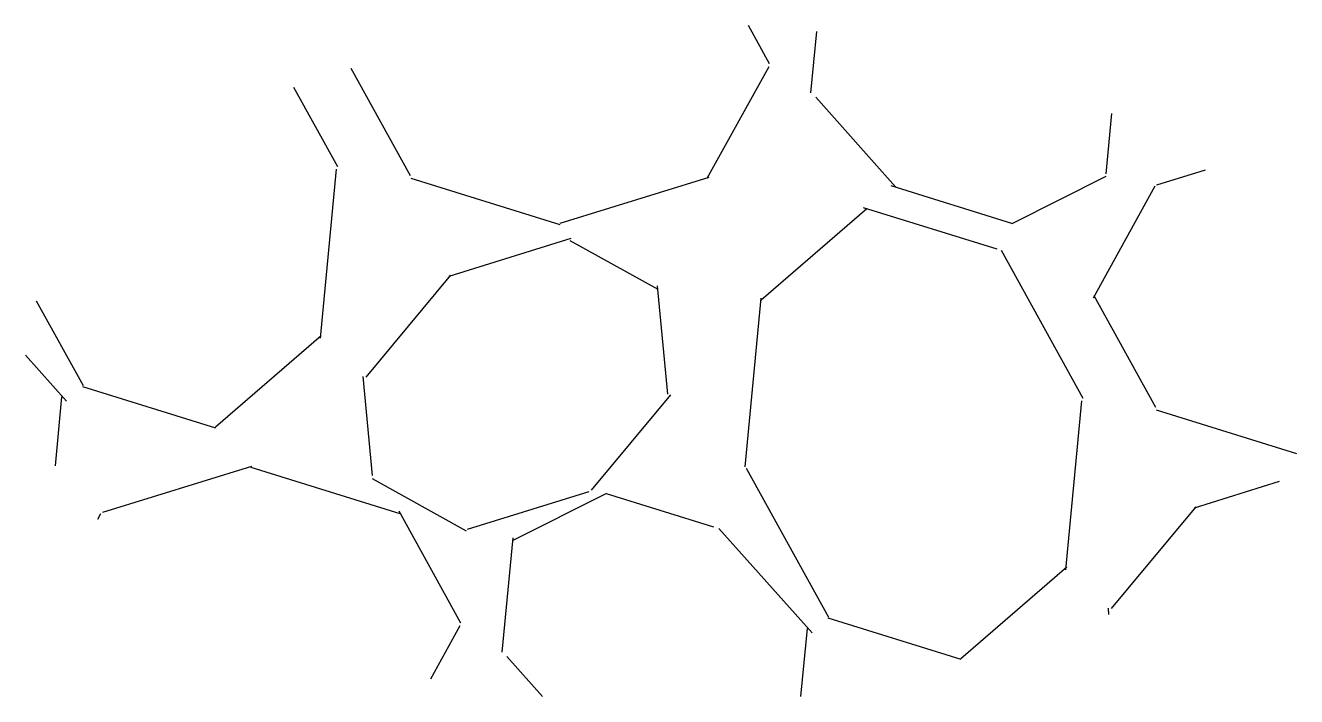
# Model space of a CAD drawing. Extents: x -5.6 to 5.5, y -3.1 to 2.7.
import ezdxf

# ---------------------------------------------------------------- set-up
doc = ezdxf.new("R2010")
doc.units = 0
doc.header["$LTSCALE"] = 0.2

msp = doc.modelspace()

# ---------------------------------------------------------------- linework, layer by layer
at = {"ltscale": 0.1}
for p, q in [((0.936, 2.414), (0.751, 2.749)), ((1.297, 2.159), (1.348, 2.695)), ((-2.726, 2.376), (-2.207, 1.437)), ((0.391, 1.413), (0.931, 2.39)), ((-2.839, 1.513), (-3.223, 2.208)), ((2.038, 1.338), (1.339, 2.121)), ((3.878, 1.453), (3.928, 1.98)), ((-2.99, 0.015), (-2.85, 1.494)), ((4.744, 1.485), (4.319, 1.353)), ((-2.2, 1.414), (-0.897, 1.01)), ((-0.895, 1.02), (0.407, 1.424)), ((1.995, 1.349), (3.06, 1.018)), ((3.063, 1.022), (3.879, 1.432)), ((4.303, 1.343), (3.764, 0.366)), ((0.863, 0.352), (1.786, 1.15)), ((2.925, 0.793), (1.756, 1.156)), ((-0.803, 0.887), (-1.869, 0.556)), ((-0.038, 0.441), (-0.806, 0.867)), ((3.677, -0.511), (2.962, 0.783)), ((-2.591, -0.324), (-1.851, 0.566)), ((0.045, -0.474), (-0.045, 0.474)), ((-5.475, 0.343), (-5.066, -0.398)), ((0.722, -1.11), (0.862, 0.365)), ((3.769, 0.39), (4.309, -0.587)), ((-3.908, -0.76), (-2.983, 0.04)), ((-5.209, -0.535), (-5.57, -0.132)), ((-2.536, -1.184), (-2.618, -0.32)), ((-5.07, -0.406), (-3.908, -0.767)), ((-5.307, -1.1), (-5.25, -0.498)), ((-0.622, -1.313), (0.072, -0.478)), ((3.526, -2.01), (3.666, -0.531)), ((4.316, -0.61), (5.543, -0.991)), ((-3.594, -1.105), (-4.896, -1.509)), ((-2.294, -1.519), (-3.596, -1.115)), ((-1.713, -1.67), (-2.534, -1.214)), ((0.731, -1.12), (1.45, -2.422)), ((-1.706, -1.654), (-0.641, -1.323)), ((5.392, -1.237), (4.647, -1.469)), ((-1.306, -1.751), (-0.488, -1.34)), ((0.449, -1.636), (-0.491, -1.344)), ((-4.912, -1.52), (-4.939, -1.569)), ((-1.763, -2.474), (-2.302, -1.497)), ((3.925, -2.348), (4.665, -1.458)), ((1.307, -2.559), (0.492, -1.647)), ((-1.402, -2.728), (-1.307, -1.728)), ((2.608, -2.785), (3.533, -1.984)), ((1.446, -2.43), (2.608, -2.791)), ((3.903, -2.398), (3.898, -2.344)), ((-2.024, -2.961), (-1.768, -2.497)), ((1.209, -3.117), (1.266, -2.522)), ((-1.048, -3.115), (-1.36, -2.766))]:
    msp.add_line(p, q, dxfattribs=at)

doc.saveas('drawing.dxf')
